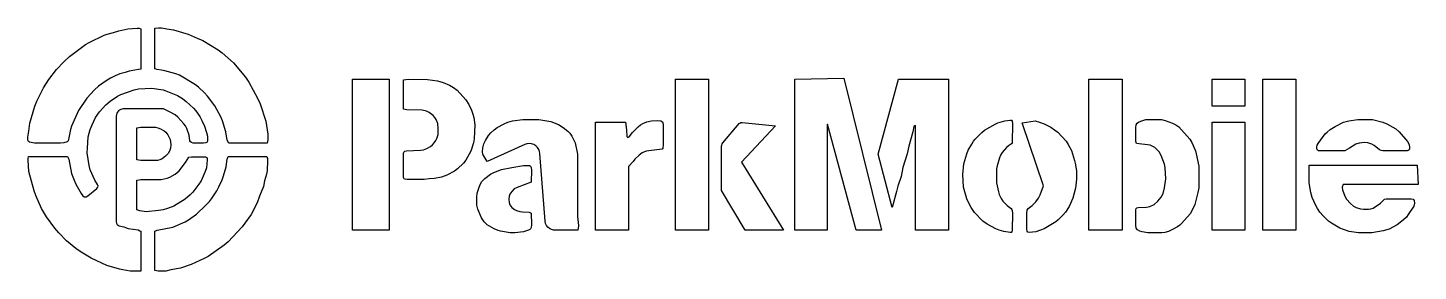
# Model space of a CAD drawing. Header units: inches. Extents: x 3 to 51, y 3 to 11.4.
import ezdxf

# ---------------------------------------------------------------- set-up
doc = ezdxf.new("R2010")
doc.units = ezdxf.units.IN
doc.header["$MEASUREMENT"] = 0
doc.layers.add('CUT', color=1, linetype='Continuous')

msp = doc.modelspace()

# ---------------------------------------------------------------- linework, layer by layer
at = {"layer": 'CUT'}
for points in [[(3.068, 8.106), (3.246, 8.691), (3.312, 8.871), (3.54, 9.334), (3.721, 9.617), (3.994, 9.967), (4.26, 10.243), (4.444, 10.415), (4.993, 10.822), (5.118, 10.892), (5.638, 11.141), (5.739, 11.178), (5.959, 11.234), (6.138, 11.298), (6.458, 11.366), (6.778, 11.392), (6.84, 11.386), (6.898, 11.37), (6.898, 9.978), (6.817, 9.957), (6.694, 9.942), (6.503, 9.904), (6.358, 9.855), (6.173, 9.809), (6.019, 9.744), (5.857, 9.666), (5.745, 9.598), (5.441, 9.383), (5.308, 9.262), (5.036, 8.976), (4.748, 8.548), (4.512, 8.01), (4.479, 7.895), (4.41, 7.545), (4.39, 7.496), (4.357, 7.464), (4.246, 7.43), (4.132, 7.416), (3.341, 7.414), (3.236, 7.42), (3.054, 7.458), (3.025, 7.477), (3.003, 7.527), (3, 7.629), (3.036, 7.833)], [(7.511, 11.4), (7.511, 11.4), (7.616, 11.397), (7.797, 11.362), (8.034, 11.33), (8.541, 11.183), (8.845, 11.043), (9.041, 10.965), (9.575, 10.642), (9.708, 10.54), (10.103, 10.189), (10.511, 9.701), (10.636, 9.526), (10.933, 8.976), (11.021, 8.779), (11.214, 8.173), (11.283, 7.732), (11.284, 7.53), (11.266, 7.414), (9.938, 7.414), (9.887, 7.519), (9.834, 7.81), (9.718, 8.189), (9.664, 8.322), (9.452, 8.712), (9.208, 9.039), (9.106, 9.157), (8.894, 9.352), (8.791, 9.434), (8.233, 9.763), (8.111, 9.81), (7.729, 9.918), (7.613, 9.944), (7.463, 9.957), (7.385, 9.98), (7.385, 11.391)], [(14.212, 4.415), (14.212, 9.622), (15.479, 9.622), (15.479, 4.415)], [(18.323, 8.561), (18.37, 8.425), (18.396, 8.308), (18.429, 8.056), (18.41, 7.567), (18.387, 7.427), (18.299, 7.148), (18.123, 6.835), (18.046, 6.729), (17.836, 6.533), (17.732, 6.453), (17.467, 6.314), (17.287, 6.248), (17.037, 6.202), (16.862, 6.189), (16.681, 6.163), (16.094, 6.163), (16.03, 6.171), (15.999, 6.187), (15.974, 6.235), (15.967, 6.324), (15.967, 7.008), (15.973, 7.074), (15.986, 7.11), (16.019, 7.139), (16.079, 7.154), (16.557, 7.178), (16.663, 7.191), (16.773, 7.231), (16.909, 7.305), (16.972, 7.358), (17.035, 7.43), (17.091, 7.507), (17.128, 7.581), (17.165, 7.717), (17.169, 7.921), (17.158, 8.098), (17.101, 8.24), (17.056, 8.31), (17.001, 8.373), (16.861, 8.482), (16.765, 8.525), (16.611, 8.56), (16.087, 8.569), (16.034, 8.576), (15.967, 8.597), (15.967, 9.609), (16.128, 9.622), (16.799, 9.621), (17.144, 9.574), (17.339, 9.516), (17.559, 9.42), (17.694, 9.343), (17.828, 9.243), (18.128, 8.916), (18.23, 8.755)], [(25.361, 9.622), (26.498, 9.622), (26.498, 4.415), (25.361, 4.415)], [(31.599, 4.413), (30.615, 8.07), (30.594, 8.067), (30.594, 4.415), (29.489, 4.415), (29.489, 9.622), (31.172, 9.663), (32.471, 4.421), (32.364, 4.416)], [(34.787, 4.415), (33.65, 4.415), (33.65, 8.026), (33.592, 7.99), (33.557, 7.811), (33.418, 7.314), (33.364, 7.046), (33.214, 6.578), (33.151, 6.273), (33.036, 5.933), (32.99, 5.749), (32.842, 5.199), (32.358, 7.036), (33.068, 9.622), (34.787, 9.622)], [(40.79, 4.415), (39.631, 4.415), (39.631, 9.622), (40.79, 9.622)], [(45.026, 9.622), (45.025, 8.699), (43.889, 8.699), (43.89, 9.622)], [(46.782, 9.622), (46.782, 4.415), (45.644, 4.415), (45.644, 9.622)], [(6.898, 4.382), (6.898, 3.002), (6.533, 3.003), (6.283, 3.044), (6.167, 3.072), (5.73, 3.201), (5.188, 3.447), (4.842, 3.658), (4.653, 3.786), (4.34, 4.048), (4.068, 4.319), (3.928, 4.483), (3.645, 4.871), (3.477, 5.162), (3.272, 5.609), (3.22, 5.768), (3.039, 6.44), (3.007, 6.833), (3.012, 6.895), (3.028, 6.953), (4.376, 6.953), (4.419, 6.868), (4.512, 6.376), (4.596, 6.139), (4.655, 6.008), (4.837, 5.684), (4.899, 5.6), (4.941, 5.571), (4.979, 5.564), (5.019, 5.572), (5.069, 5.597), (5.379, 5.857), (5.414, 5.897), (5.428, 5.939), (5.411, 5.992), (5.31, 6.147), (5.157, 6.495), (5.119, 6.645), (5.055, 7.088), (5.056, 7.241), (5.083, 7.636), (5.151, 7.89), (5.217, 8.057), (5.342, 8.303), (5.479, 8.5), (5.699, 8.736), (5.849, 8.874), (6.099, 9.04), (6.214, 9.101), (6.668, 9.258), (6.819, 9.292), (7.284, 9.317), (7.677, 9.258), (7.768, 9.23), (7.998, 9.129), (8.163, 9.068), (8.346, 8.958), (8.467, 8.861), (8.721, 8.623), (8.797, 8.531), (8.934, 8.334), (9.013, 8.199), (9.104, 8.004), (9.173, 7.787), (9.2, 7.659), (9.199, 7.487), (9.18, 7.446), (9.151, 7.426), (9.066, 7.415), (8.791, 7.415), (8.709, 7.421), (8.648, 7.44), (8.618, 7.465), (8.599, 7.499), (8.568, 7.691), (8.485, 7.928), (8.442, 8.012), (8.385, 8.088), (8.184, 8.311), (8.084, 8.395), (7.896, 8.498), (7.68, 8.6), (6.293, 8.6), (6.25, 8.594), (6.209, 8.581), (6.165, 8.558), (6.131, 8.531), (6.099, 8.493), (6.074, 8.45), (6.059, 8.403), (6.053, 8.354), (6.053, 4.704), (6.06, 4.659), (6.081, 4.617), (6.115, 4.585), (6.16, 4.564), (6.315, 4.526), (6.465, 4.476), (6.805, 4.424), (6.864, 4.396)], [(18.747, 7.393), (18.803, 7.511), (18.912, 7.683), (18.989, 7.774), (19.101, 7.882), (19.208, 7.956), (19.451, 8.088), (19.573, 8.138), (19.732, 8.188), (20.089, 8.236), (20.639, 8.236), (21.054, 8.166), (21.327, 8.058), (21.485, 7.955), (21.647, 7.831), (21.714, 7.765), (21.785, 7.656), (21.898, 7.432), (21.977, 7.042), (21.981, 4.883), (22.012, 4.572), (21.997, 4.469), (21.99, 4.416), (21.202, 4.417), (21.152, 4.421), (21.079, 4.44), (21.018, 4.471), (20.959, 4.518), (20.912, 4.577), (20.878, 4.646), (20.86, 4.728), (20.681, 7.061), (20.669, 7.132), (20.642, 7.201), (20.597, 7.271), (20.537, 7.329), (20.467, 7.372), (20.388, 7.399), (20.315, 7.408), (20.232, 7.401), (20.157, 7.378), (18.857, 6.783), (18.728, 7.012), (18.713, 7.033), (18.699, 7.114), (18.708, 7.255)], [(24.076, 7.987), (24.15, 8.046), (24.233, 8.093), (24.376, 8.153), (24.538, 8.195), (24.728, 8.205), (24.854, 8.192), (24.911, 8.155), (24.935, 8.076), (24.938, 7.357), (24.929, 7.246), (24.906, 7.209), (24.351, 7.144), (24.209, 7.083), (24.103, 7.006), (23.956, 6.867), (23.904, 6.789), (23.737, 6.615), (23.737, 4.415), (22.598, 4.415), (22.598, 8.139), (23.642, 8.139), (23.669, 7.884), (23.688, 7.645), (23.722, 7.613), (23.761, 7.639), (23.882, 7.791)], [(36.992, 4.424), (36.97, 4.351), (36.952, 4.337), (36.918, 4.331), (36.695, 4.365), (36.535, 4.412), (36.426, 4.461), (36.12, 4.627), (35.974, 4.73), (35.69, 5.022), (35.574, 5.203), (35.457, 5.412), (35.42, 5.499), (35.31, 5.898), (35.282, 6.34), (35.319, 6.71), (35.42, 7.055), (35.473, 7.175), (35.591, 7.384), (35.654, 7.486), (35.714, 7.56), (35.941, 7.792), (36.03, 7.87), (36.395, 8.076), (36.492, 8.12), (36.739, 8.192), (36.916, 8.217), (36.963, 8.208), (36.985, 8.175), (36.993, 8.101), (36.988, 7.433), (36.962, 7.391), (36.865, 7.329), (36.796, 7.265), (36.645, 7.095), (36.584, 7.008), (36.545, 6.909), (36.468, 6.632), (36.451, 6.538), (36.445, 6.431), (36.451, 6.049), (36.51, 5.739), (36.539, 5.649), (36.606, 5.509), (36.665, 5.419), (36.813, 5.264), (36.949, 5.16), (36.973, 5.128), (36.987, 5.089), (36.994, 4.986)], [(37.528, 4.342), (37.505, 4.376), (37.495, 4.45), (37.495, 5.001), (37.505, 5.102), (37.54, 5.162), (37.675, 5.27), (37.802, 5.397), (37.896, 5.519), (37.949, 5.639), (38.066, 5.943), (37.336, 8.119), (37.783, 8.19), (37.932, 8.149), (38.088, 8.086), (38.325, 7.971), (38.454, 7.884), (38.566, 7.794), (38.847, 7.483), (38.921, 7.375), (39.033, 7.163), (39.145, 6.821), (39.166, 6.729), (39.204, 6.465), (39.208, 6.179), (39.202, 6.074), (39.169, 5.871), (39.085, 5.517), (38.954, 5.235), (38.823, 5.034), (38.74, 4.932), (38.581, 4.77), (38.498, 4.701), (38.095, 4.466), (37.962, 4.412), (37.802, 4.363), (37.577, 4.332)], [(43.124, 7.555), (43.188, 7.441), (43.315, 7.156), (43.345, 7.053), (43.429, 6.626), (43.433, 5.979), (43.427, 5.873), (43.398, 5.717), (43.296, 5.306), (43.207, 5.11), (43.131, 4.974), (42.838, 4.642), (42.776, 4.586), (42.697, 4.533), (42.498, 4.423), (42.389, 4.375), (42.263, 4.337), (42.157, 4.32), (41.667, 4.321), (41.476, 4.356), (41.398, 4.38), (41.31, 4.431), (41.269, 4.49), (41.256, 4.59), (41.256, 5.022), (41.26, 5.114), (41.273, 5.161), (41.296, 5.186), (41.341, 5.201), (41.624, 5.21), (41.738, 5.235), (41.888, 5.306), (42.014, 5.415), (42.132, 5.549), (42.2, 5.687), (42.251, 5.872), (42.289, 6.182), (42.27, 6.565), (42.252, 6.694), (42.136, 6.995), (42.064, 7.117), (41.91, 7.266), (41.752, 7.347), (41.284, 7.41), (41.267, 7.44), (41.257, 7.503), (41.256, 7.958), (41.265, 8.048), (41.3, 8.109), (41.345, 8.139), (41.431, 8.177), (41.6, 8.23), (41.743, 8.238), (42.138, 8.232), (42.266, 8.203), (42.526, 8.112), (42.642, 8.052), (42.737, 7.98)], [(47.525, 7.18), (47.505, 7.22), (47.502, 7.284), (47.517, 7.35), (47.549, 7.411), (47.795, 7.736), (47.862, 7.803), (47.965, 7.885), (48.134, 7.999), (48.425, 8.14), (48.609, 8.193), (48.918, 8.237), (49.432, 8.231), (49.786, 8.146), (49.918, 8.091), (50.229, 7.91), (50.348, 7.812), (50.641, 7.479), (50.694, 7.374), (50.711, 7.272), (50.707, 7.219), (50.692, 7.186), (50.665, 7.165), (50.627, 7.155), (49.78, 7.154), (49.724, 7.166), (49.673, 7.19), (49.489, 7.339), (49.408, 7.386), (49.272, 7.428), (49.155, 7.438), (48.964, 7.419), (48.85, 7.387), (48.637, 7.251), (48.477, 7.157), (47.64, 7.151), (47.563, 7.159)], [(7.768, 7.793), (7.83, 7.708), (7.911, 7.549), (7.932, 7.47), (7.937, 7.364), (7.926, 7.246), (7.893, 7.145), (7.845, 7.064), (7.757, 6.968), (7.635, 6.875), (7.559, 6.843), (7.478, 6.826), (6.904, 6.822), (6.838, 6.828), (6.768, 6.848), (6.768, 7.944), (6.834, 7.965), (6.898, 7.973), (7.412, 7.968), (7.491, 7.948), (7.578, 7.909), (7.704, 7.842)], [(28.812, 8.018), (27.644, 6.761), (29.091, 4.415), (27.766, 4.415), (26.954, 5.788), (26.954, 7.317), (26.958, 7.355), (26.972, 7.395), (26.995, 7.43), (27.565, 8.093), (27.588, 8.114), (27.616, 8.128), (27.664, 8.133)], [(43.889, 8.139), (45.026, 8.139), (45.026, 4.415), (43.889, 4.415)], [(7.671, 5.113), (7.517, 5.091), (7.089, 5.052), (6.864, 5.08), (6.768, 5.117), (6.768, 6.141), (6.84, 6.155), (6.906, 6.161), (7.601, 6.165), (7.814, 6.21), (7.9, 6.247), (8.089, 6.351), (8.231, 6.46), (8.445, 6.754), (8.564, 6.935), (8.657, 6.952), (9.053, 6.952), (9.13, 6.946), (9.176, 6.922), (9.191, 6.891), (9.195, 6.839), (9.166, 6.567), (9.125, 6.443), (8.986, 6.124), (8.909, 6.003), (8.699, 5.725), (8.607, 5.631), (8.434, 5.482), (8.043, 5.248), (7.82, 5.16)], [(8.553, 4.776), (8.829, 4.967), (9.146, 5.278), (9.271, 5.407), (9.338, 5.492), (9.523, 5.772), (9.597, 5.909), (9.705, 6.151), (9.753, 6.286), (9.844, 6.597), (9.884, 6.866), (9.922, 6.953), (11.254, 6.953), (11.274, 6.887), (11.278, 6.822), (11.259, 6.463), (11.243, 6.345), (11.176, 6.115), (11.133, 5.919), (10.998, 5.586), (10.92, 5.363), (10.707, 4.96), (10.498, 4.652), (10.398, 4.533), (9.913, 4.016), (9.777, 3.899), (9.228, 3.511), (9.091, 3.438), (8.645, 3.229), (8.269, 3.104), (7.939, 3.045), (7.77, 3.006), (7.498, 3), (7.447, 3.008), (7.385, 3.025), (7.385, 4.385), (7.461, 4.41), (8.01, 4.523), (8.429, 4.702)], [(20.082, 5.044), (20.305, 5.036), (20.353, 5.014), (20.385, 5.001), (20.387, 4.603), (20.38, 4.512), (20.36, 4.465), (20.331, 4.437), (20.283, 4.41), (20.114, 4.355), (19.816, 4.329), (19.651, 4.326), (19.316, 4.378), (19.236, 4.399), (19.107, 4.46), (18.858, 4.603), (18.756, 4.701), (18.66, 4.838), (18.541, 5.138), (18.507, 5.276), (18.503, 5.551), (18.52, 5.689), (18.579, 5.902), (18.629, 6.01), (18.68, 6.091), (18.777, 6.195), (18.979, 6.345), (19.096, 6.404), (19.352, 6.508), (19.707, 6.583), (20.112, 6.65), (20.287, 6.653), (20.327, 6.646), (20.358, 6.628), (20.381, 6.58), (20.387, 6.489), (20.385, 6.068), (19.894, 5.894), (19.792, 5.838), (19.709, 5.754), (19.64, 5.66), (19.615, 5.585), (19.608, 5.491), (19.617, 5.373), (19.648, 5.286), (19.711, 5.202), (19.8, 5.126), (19.873, 5.09), (19.988, 5.057)], [(49.7, 5.349), (49.846, 5.48), (49.899, 5.496), (50.759, 5.501), (50.837, 5.483), (50.867, 5.442), (50.874, 5.344), (50.85, 5.244), (50.665, 4.951), (50.599, 4.867), (50.513, 4.784), (50.385, 4.675), (50.276, 4.602), (50.001, 4.454), (49.797, 4.387), (49.405, 4.319), (48.94, 4.322), (48.619, 4.375), (48.424, 4.435), (48.305, 4.49), (48.014, 4.658), (47.915, 4.725), (47.726, 4.908), (47.615, 5.033), (47.528, 5.162), (47.46, 5.289), (47.349, 5.542), (47.295, 5.713), (47.239, 6.045), (47.242, 6.656), (50.973, 6.656), (51.006, 5.997), (48.412, 5.997), (48.383, 5.903), (48.392, 5.803), (48.471, 5.59), (48.529, 5.487), (48.667, 5.338), (48.774, 5.244), (48.867, 5.195), (49.011, 5.157), (49.113, 5.142), (49.292, 5.142), (49.374, 5.15), (49.453, 5.173)]]:
    msp.add_lwpolyline(points, close=True, dxfattribs=at)

doc.saveas('drawing.dxf')
